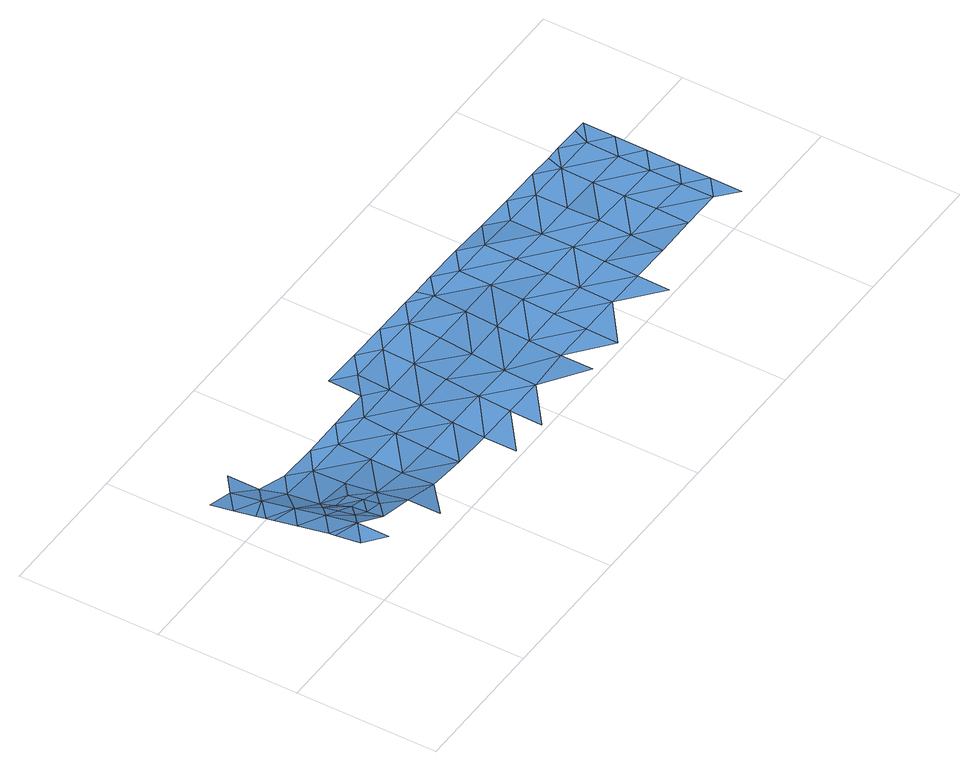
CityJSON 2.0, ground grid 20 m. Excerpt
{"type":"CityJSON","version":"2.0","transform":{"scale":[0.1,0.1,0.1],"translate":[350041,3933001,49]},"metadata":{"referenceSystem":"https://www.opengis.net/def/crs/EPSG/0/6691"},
"CityObjects":{
"waterbody1":{"type":"WaterBody","attributes":{"name":"8","class":"1140","function":"1","WaterBodyRiverFloodingRiskAttribute.description":"4","WaterBodyRiverFloodingRiskAttribute.rankOrg":"1","WaterBodyRiverFloodingRiskAttribute.adminType":"2","WaterBodyRiverFloodingRiskAttribute.scale":"L1"},"geometry":[{"type":"MultiSurface","lod":"1","boundaries":[[[0,1,2]],[[0,3,1]],[[3,4,1]],[[1,5,2]],[[2,5,6]],[[7,5,1]],[[8,9,10]],[[8,6,9]],[[6,5,9]],[[11,12,10]],[[13,9,5]],[[11,10,9]],[[14,12,11]],[[15,5,7]],[[7,1,16]],[[11,17,14]],[[14,17,18]],[[13,5,15]],[[19,11,9]],[[20,7,16]],[[21,9,13]],[[22,17,11]],[[19,22,11]],[[23,20,16]],[[13,24,21]],[[9,21,19]],[[17,22,25]],[[24,26,21]],[[23,16,27]],[[19,28,22]],[[29,26,30]],[[31,21,26]],[[21,32,19]],[[29,23,27]],[[30,23,29]],[[31,26,29]],[[33,29,27]],[[19,32,28]],[[21,31,32]],[[27,34,33]],[[33,35,29]],[[29,36,31]],[[35,36,29]],[[37,28,32]],[[31,36,32]],[[38,37,32]],[[32,36,38]],[[35,33,39]],[[39,40,35]],[[35,41,36]],[[40,41,35]],[[36,41,38]],[[37,38,42]],[[43,42,38]],[[39,44,40]],[[38,41,43]],[[40,44,41]],[[43,45,42]],[[39,46,44]],[[41,47,43]],[[44,47,41]],[[48,49,46]],[[43,50,45]],[[46,51,44]],[[43,47,50]],[[44,51,47]],[[52,45,50]],[[53,45,52]],[[46,49,51]],[[54,55,49]],[[47,51,56]],[[50,47,57]],[[53,52,58]],[[49,55,51]],[[47,56,57]],[[59,58,52]],[[52,50,59]],[[59,50,57]],[[51,60,56]],[[55,60,51]],[[57,56,61]],[[62,59,57]],[[56,60,61]],[[58,59,63]],[[64,57,61]],[[60,55,65]],[[59,62,63]],[[57,64,62]],[[55,66,65]],[[60,65,67]],[[61,60,68]],[[62,69,63]],[[70,62,64]],[[60,67,68]],[[64,61,70]],[[71,67,65]],[[70,61,68]],[[72,71,65]],[[70,73,62]],[[62,73,69]],[[74,68,67]],[[75,67,71]],[[76,70,68]],[[69,73,77]],[[74,76,68]],[[76,73,70]],[[67,75,74]],[[78,77,73]],[[71,72,79]],[[80,78,73]],[[75,71,79]],[[75,81,74]],[[73,76,80]],[[82,76,74]],[[75,79,81]],[[83,80,76]],[[84,78,80]],[[74,81,82]],[[79,85,81]],[[86,85,79]],[[87,84,80]],[[76,82,83]],[[85,88,81]],[[81,89,82]],[[80,83,87]],[[89,81,88]],[[83,82,89]],[[90,87,83]],[[84,87,91]],[[90,83,89]],[[90,92,87]],[[88,85,93]],[[87,92,91]],[[89,88,94]],[[88,93,94]],[[90,89,95]],[[89,94,95]],[[95,96,90]],[[90,97,92]],[[91,92,98]],[[97,98,92]],[[94,93,99]],[[90,96,97]],[[94,100,95]],[[101,100,94]],[[101,94,99]],[[95,102,96]],[[103,98,97]],[[96,104,97]],[[105,101,99]],[[102,95,100]],[[102,104,96]],[[97,104,103]],[[101,106,100]],[[107,102,100]],[[101,105,106]],[[103,104,108]],[[107,100,106]],[[109,108,104]],[[104,102,110]],[[106,105,111]],[[110,102,107]],[[105,112,111]],[[107,106,113]],[[114,104,110]],[[106,111,113]],[[109,104,114]],[[110,107,115]],[[107,113,115]],[[110,116,114]],[[109,114,117]],[[110,115,116]],[[117,114,118]],[[114,116,118]]]}]},
"waterbody2":{"type":"WaterBody","attributes":{"name":"8","class":"1140","function":"1","WaterBodyRiverFloodingRiskAttribute.description":"4","WaterBodyRiverFloodingRiskAttribute.rankOrg":"2","WaterBodyRiverFloodingRiskAttribute.adminType":"2","WaterBodyRiverFloodingRiskAttribute.scale":"L1"},"geometry":[{"type":"MultiSurface","lod":"1","boundaries":[[[15,7,119]],[[119,7,20]],[[30,20,23]],[[20,30,119]],[[26,24,30]],[[24,119,30]],[[24,13,119]],[[15,119,13]]]}]}
},
"vertices":[
[6,74,70],[34,60,76],[6,83,69],[5,37,76],[33,14,76],[35,106,65],[7,130,58],[63,82,56],[8,164,50],[36,152,54],[8,176,47],[36,199,44],[8,189,44],[64,129,45],[9,222,37],[63,106,51],[91,59,43],[37,245,34],[9,256,30],[93,198,12],[91,82,40],[92,151,19],[65,221,30],[120,82,32],[92,128,28],[66,267,29],[120,128,23],[147,58,28],[122,220,9],[148,104,18],[120,105,27],[149,150,10],[150,197,7],[204,57,11],[147,12,28],[205,103,7],[206,149,6],[179,219,7],[206,196,8],[261,56,5],[262,102,4],[262,148,7],[235,218,9],[263,195,10],[318,101,5],[292,217,12],[317,55,3],[319,148,9],[317,9,3],[374,54,3],[320,194,12],[375,100,5],[321,240,14],[293,264,14],[373,8,3],[431,53,3],[376,147,9],[376,193,12],[349,263,13],[377,239,13],[432,99,4],[432,146,9],[434,238,13],[406,262,13],[433,192,12],[487,52,9],[487,6,9],[488,98,10],[489,145,11],[463,261,14],[490,191,13],[544,51,10],[543,5,10],[491,237,15],[546,144,12],[545,98,11],[546,190,14],[487,260,14],[519,260,14],[601,50,11],[547,236,14],[602,97,12],[602,143,13],[603,189,14],[576,259,14],[658,49,11],[657,3,11],[604,235,14],[658,96,12],[659,142,13],[660,188,12],[633,258,12],[661,234,11],[714,48,11],[715,95,13],[716,141,14],[716,187,12],[717,233,11],[689,257,11],[771,47,13],[772,140,12],[772,94,13],[773,186,11],[746,256,11],[774,232,11],[828,47,12],[828,93,11],[829,139,11],[782,255,11],[803,255,11],[830,185,11],[856,69,11],[855,23,12],[857,115,11],[831,231,11],[858,162,11],[859,208,11],[841,254,11],[859,254,11],
[92,105,37]
]}
